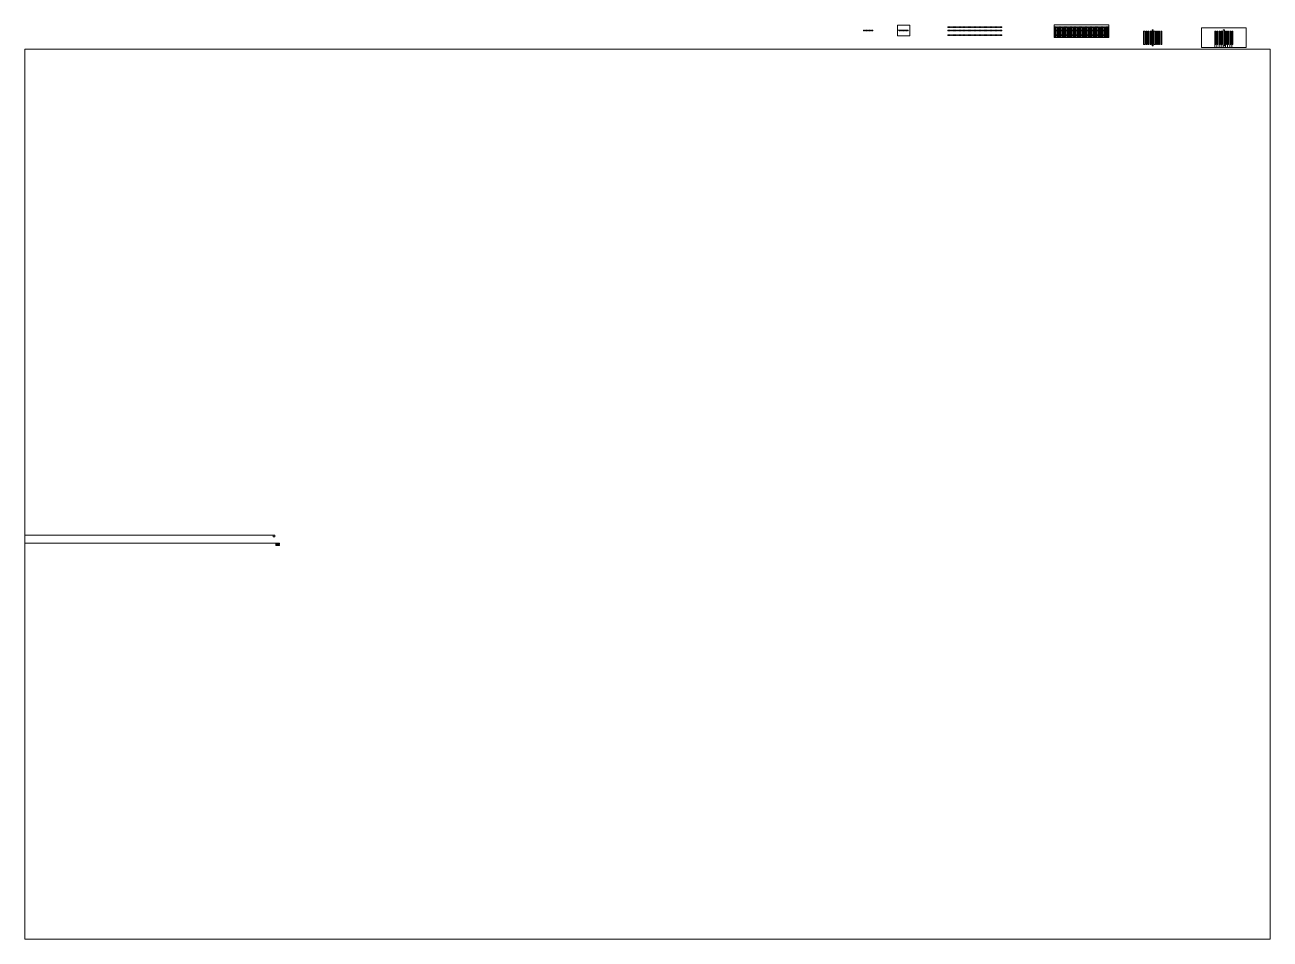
# Model space of a CAD drawing. Extents: x -65500 to 65500, y -72000 to 28218.
# Drawn here: x -37218 to -2218, y -27532 to -1848 of the extents above; entities that cross this region are included whole.
import ezdxf

# ---------------------------------------------------------------- set-up
doc = ezdxf.new("R2010")
doc.units = 0
doc.header["$MEASUREMENT"] = 0
doc.linetypes.add('DCAD_Continuous', pattern=[0])
doc.layers.get('0').update_dxf_attribs({"color": 1, "linetype": 'DCAD_Continuous', "lineweight": 0, "true_color": 0xff0000})

msp = doc.modelspace()

# ---------------------------------------------------------------- linework, layer by layer
at = {"lineweight": 0, "flags": 128}
for points in [[(-13647.5, -2017.5), (-13647.5, -1997.5), (-13627.5, -1997.5), (-13627.5, -2017.5), (-13647.5, -2017.5)], [(-13607.5, -2017.5), (-13607.5, -1997.5), (-13587.5, -1997.5), (-13587.5, -2017.5), (-13607.5, -2017.5)], [(-13567.5, -2017.5), (-13567.5, -1997.5), (-13547.5, -1997.5), (-13547.5, -2017.5), (-13567.5, -2017.5)], [(-13527.5, -2017.5), (-13527.5, -1997.5), (-13507.5, -1997.5), (-13507.5, -2017.5), (-13527.5, -2017.5)], [(-13487.5, -2017.5), (-13487.5, -1997.5), (-13467.5, -1997.5), (-13467.5, -2017.5), (-13487.5, -2017.5)], [(-13447.5, -2017.5), (-13447.5, -1997.5), (-13427.5, -1997.5), (-13427.5, -2017.5), (-13447.5, -2017.5)], [(-13407.5, -2017.5), (-13407.5, -1997.5), (-13387.5, -1997.5), (-13387.5, -2017.5), (-13407.5, -2017.5)], [(-12692.5, -2157.5), (-12692.5, -1997.5), (-12647.5, -1997.5), (-12647.5, -2017.5), (-12627.5, -2017.5), (-12627.5, -1997.5), (-12607.5, -1997.5), (-12607.5, -2017.5), (-12587.5, -2017.5), (-12587.5, -1997.5), (-12567.5, -1997.5), (-12567.5, -2017.5), (-12547.5, -2017.5), (-12547.5, -1997.5), (-12527.5, -1997.5), (-12527.5, -2017.5), (-12507.5, -2017.5), (-12507.5, -1997.5), (-12487.5, -1997.5), (-12487.5, -2017.5), (-12467.5, -2017.5), (-12467.5, -1997.5), (-12447.5, -1997.5), (-12447.5, -2017.5), (-12427.5, -2017.5), (-12427.5, -1997.5), (-12407.5, -1997.5), (-12407.5, -2017.5), (-12387.5, -2017.5), (-12387.5, -1997.5), (-12692.5, -1997.5), (-12692.5, -1857.5), (-12342.5, -1857.5), (-12342.5, -2157.5), (-12692.5, -2157.5)], [(-11275, -1917.5), (-11275, -1897.5), (-11260, -1897.5), (-11260, -1917.5), (-11275, -1917.5)], [(-11275, -2017.5), (-11275, -1997.5), (-11260, -1997.5), (-11260, -2017.5), (-11275, -2017.5)], [(-11245, -1917.5), (-11245, -1897.5), (-11230, -1897.5), (-11230, -1917.5), (-11245, -1917.5)], [(-11245, -2017.5), (-11245, -1997.5), (-11230, -1997.5), (-11230, -2017.5), (-11245, -2017.5)], [(-11215, -1917.5), (-11215, -1897.5), (-11200, -1897.5), (-11200, -1917.5), (-11215, -1917.5)], [(-11215, -2017.5), (-11215, -1997.5), (-11200, -1997.5), (-11200, -2017.5), (-11215, -2017.5)], [(-11185, -1917.5), (-11185, -1897.5), (-11170, -1897.5), (-11170, -1917.5), (-11185, -1917.5)], [(-11185, -2017.5), (-11185, -1997.5), (-11170, -1997.5), (-11170, -2017.5), (-11185, -2017.5)], [(-11155, -1917.5), (-11155, -1897.5), (-11140, -1897.5), (-11140, -1917.5), (-11155, -1917.5)], [(-11155, -2017.5), (-11155, -1997.5), (-11140, -1997.5), (-11140, -2017.5), (-11155, -2017.5)], [(-11125, -1917.5), (-11125, -1897.5), (-11110, -1897.5), (-11110, -1917.5), (-11125, -1917.5)], [(-11125, -2017.5), (-11125, -1997.5), (-11110, -1997.5), (-11110, -2017.5), (-11125, -2017.5)], [(-11095, -1917.5), (-11095, -1897.5), (-11080, -1897.5), (-11080, -1917.5), (-11095, -1917.5)], [(-11095, -2017.5), (-11095, -1997.5), (-11080, -1997.5), (-11080, -2017.5), (-11095, -2017.5)], [(-11065, -1917.5), (-11065, -1897.5), (-11050, -1897.5), (-11050, -1917.5), (-11065, -1917.5)], [(-11065, -2017.5), (-11065, -1997.5), (-11050, -1997.5), (-11050, -2017.5), (-11065, -2017.5)], [(-11035, -1917.5), (-11035, -1897.5), (-11020, -1897.5), (-11020, -1917.5), (-11035, -1917.5)], [(-11035, -2017.5), (-11035, -1997.5), (-11020, -1997.5), (-11020, -2017.5), (-11035, -2017.5)], [(-11005, -1917.5), (-11005, -1897.5), (-10990, -1897.5), (-10990, -1917.5), (-11005, -1917.5)], [(-11005, -2017.5), (-11005, -1997.5), (-10990, -1997.5), (-10990, -2017.5), (-11005, -2017.5)], [(-10975, -1917.5), (-10975, -1897.5), (-10960, -1897.5), (-10960, -1917.5), (-10975, -1917.5)], [(-10975, -2017.5), (-10975, -1997.5), (-10960, -1997.5), (-10960, -2017.5), (-10975, -2017.5)], [(-10945, -1917.5), (-10945, -1897.5), (-10930, -1897.5), (-10930, -1917.5), (-10945, -1917.5)], [(-10945, -2017.5), (-10945, -1997.5), (-10930, -1997.5), (-10930, -2017.5), (-10945, -2017.5)], [(-10915, -1917.5), (-10915, -1897.5), (-10900, -1897.5), (-10900, -1917.5), (-10915, -1917.5)], [(-10915, -2017.5), (-10915, -1997.5), (-10900, -1997.5), (-10900, -2017.5), (-10915, -2017.5)], [(-10885, -1917.5), (-10885, -1897.5), (-10870, -1897.5), (-10870, -1917.5), (-10885, -1917.5)], [(-10885, -2017.5), (-10885, -1997.5), (-10870, -1997.5), (-10870, -2017.5), (-10885, -2017.5)], [(-10855, -1917.5), (-10855, -1897.5), (-10840, -1897.5), (-10840, -1917.5), (-10855, -1917.5)], [(-10855, -2017.5), (-10855, -1997.5), (-10840, -1997.5), (-10840, -2017.5), (-10855, -2017.5)], [(-10825, -1917.5), (-10825, -1897.5), (-10810, -1897.5), (-10810, -1917.5), (-10825, -1917.5)], [(-10825, -2017.5), (-10825, -1997.5), (-10810, -1997.5), (-10810, -2017.5), (-10825, -2017.5)], [(-10795, -1917.5), (-10795, -1897.5), (-10780, -1897.5), (-10780, -1917.5), (-10795, -1917.5)], [(-10795, -2017.5), (-10795, -1997.5), (-10780, -1997.5), (-10780, -2017.5), (-10795, -2017.5)], [(-10765, -1917.5), (-10765, -1897.5), (-10750, -1897.5), (-10750, -1917.5), (-10765, -1917.5)], [(-10765, -2017.5), (-10765, -1997.5), (-10750, -1997.5), (-10750, -2017.5), (-10765, -2017.5)], [(-10735, -1917.5), (-10735, -1897.5), (-10720, -1897.5), (-10720, -1917.5), (-10735, -1917.5)], [(-10735, -2017.5), (-10735, -1997.5), (-10720, -1997.5), (-10720, -2017.5), (-10735, -2017.5)], [(-10705, -1917.5), (-10705, -1897.5), (-10690, -1897.5), (-10690, -1917.5), (-10705, -1917.5)], [(-10705, -2017.5), (-10705, -1997.5), (-10690, -1997.5), (-10690, -2017.5), (-10705, -2017.5)], [(-10675, -1917.5), (-10675, -1897.5), (-10660, -1897.5), (-10660, -1917.5), (-10675, -1917.5)], [(-10675, -2017.5), (-10675, -1997.5), (-10660, -1997.5), (-10660, -2017.5), (-10675, -2017.5)], [(-10645, -1917.5), (-10645, -1897.5), (-10630, -1897.5), (-10630, -1917.5), (-10645, -1917.5)], [(-10645, -2017.5), (-10645, -1997.5), (-10630, -1997.5), (-10630, -2017.5), (-10645, -2017.5)], [(-10615, -1917.5), (-10615, -1897.5), (-10600, -1897.5), (-10600, -1917.5), (-10615, -1917.5)], [(-10615, -2017.5), (-10615, -1997.5), (-10600, -1997.5), (-10600, -2017.5), (-10615, -2017.5)], [(-10585, -1917.5), (-10585, -1897.5), (-10570, -1897.5), (-10570, -1917.5), (-10585, -1917.5)], [(-10585, -2017.5), (-10585, -1997.5), (-10570, -1997.5), (-10570, -2017.5), (-10585, -2017.5)], [(-10555, -1917.5), (-10555, -1897.5), (-10540, -1897.5), (-10540, -1917.5), (-10555, -1917.5)], [(-10555, -2017.5), (-10555, -1997.5), (-10540, -1997.5), (-10540, -2017.5), (-10555, -2017.5)], [(-10525, -1917.5), (-10525, -1897.5), (-10510, -1897.5), (-10510, -1917.5), (-10525, -1917.5)], [(-10525, -2017.5), (-10525, -1997.5), (-10510, -1997.5), (-10510, -2017.5), (-10525, -2017.5)], [(-10495, -1917.5), (-10495, -1897.5), (-10480, -1897.5), (-10480, -1917.5), (-10495, -1917.5)], [(-10495, -2017.5), (-10495, -1997.5), (-10480, -1997.5), (-10480, -2017.5), (-10495, -2017.5)], [(-10465, -1917.5), (-10465, -1897.5), (-10450, -1897.5), (-10450, -1917.5), (-10465, -1917.5)], [(-10465, -2017.5), (-10465, -1997.5), (-10450, -1997.5), (-10450, -2017.5), (-10465, -2017.5)], [(-10435, -1917.5), (-10435, -1897.5), (-10420, -1897.5), (-10420, -1917.5), (-10435, -1917.5)], [(-10435, -2017.5), (-10435, -1997.5), (-10420, -1997.5), (-10420, -2017.5), (-10435, -2017.5)], [(-10405, -1917.5), (-10405, -1897.5), (-10390, -1897.5), (-10390, -1917.5), (-10405, -1917.5)], [(-10405, -2017.5), (-10405, -1997.5), (-10390, -1997.5), (-10390, -2017.5), (-10405, -2017.5)], [(-10375, -1917.5), (-10375, -1897.5), (-10360, -1897.5), (-10360, -1917.5), (-10375, -1917.5)], [(-10375, -2017.5), (-10375, -1997.5), (-10360, -1997.5), (-10360, -2017.5), (-10375, -2017.5)], [(-10345, -1917.5), (-10345, -1897.5), (-10330, -1897.5), (-10330, -1917.5), (-10345, -1917.5)], [(-10345, -2017.5), (-10345, -1997.5), (-10330, -1997.5), (-10330, -2017.5), (-10345, -2017.5)], [(-10315, -1917.5), (-10315, -1897.5), (-10300, -1897.5), (-10300, -1917.5), (-10315, -1917.5)], [(-10315, -2017.5), (-10315, -1997.5), (-10300, -1997.5), (-10300, -2017.5), (-10315, -2017.5)], [(-10285, -1917.5), (-10285, -1897.5), (-10270, -1897.5), (-10270, -1917.5), (-10285, -1917.5)], [(-10285, -2017.5), (-10285, -1997.5), (-10270, -1997.5), (-10270, -2017.5), (-10285, -2017.5)], [(-10255, -1917.5), (-10255, -1897.5), (-10240, -1897.5), (-10240, -1917.5), (-10255, -1917.5)], [(-10255, -2017.5), (-10255, -1997.5), (-10240, -1997.5), (-10240, -2017.5), (-10255, -2017.5)], [(-10225, -1917.5), (-10225, -1897.5), (-10210, -1897.5), (-10210, -1917.5), (-10225, -1917.5)], [(-10225, -2017.5), (-10225, -1997.5), (-10210, -1997.5), (-10210, -2017.5), (-10225, -2017.5)], [(-10195, -1917.5), (-10195, -1897.5), (-10180, -1897.5), (-10180, -1917.5), (-10195, -1917.5)], [(-10195, -2017.5), (-10195, -1997.5), (-10180, -1997.5), (-10180, -2017.5), (-10195, -2017.5)], [(-10165, -1917.5), (-10165, -1897.5), (-10150, -1897.5), (-10150, -1917.5), (-10165, -1917.5)], [(-10165, -2017.5), (-10165, -1997.5), (-10150, -1997.5), (-10150, -2017.5), (-10165, -2017.5)], [(-10135, -1917.5), (-10135, -1897.5), (-10120, -1897.5), (-10120, -1917.5), (-10135, -1917.5)], [(-10135, -2017.5), (-10135, -1997.5), (-10120, -1997.5), (-10120, -2017.5), (-10135, -2017.5)], [(-10105, -1917.5), (-10105, -1897.5), (-10090, -1897.5), (-10090, -1917.5), (-10105, -1917.5)], [(-10105, -2017.5), (-10105, -1997.5), (-10090, -1997.5), (-10090, -2017.5), (-10105, -2017.5)], [(-10075, -1917.5), (-10075, -1897.5), (-10060, -1897.5), (-10060, -1917.5), (-10075, -1917.5)], [(-10075, -2017.5), (-10075, -1997.5), (-10060, -1997.5), (-10060, -2017.5), (-10075, -2017.5)], [(-10045, -1917.5), (-10045, -1897.5), (-10030, -1897.5), (-10030, -1917.5), (-10045, -1917.5)], [(-10045, -2017.5), (-10045, -1997.5), (-10030, -1997.5), (-10030, -2017.5), (-10045, -2017.5)], [(-10015, -1917.5), (-10015, -1897.5), (-10000, -1897.5), (-10000, -1917.5), (-10015, -1917.5)], [(-10015, -2017.5), (-10015, -1997.5), (-10000, -1997.5), (-10000, -2017.5), (-10015, -2017.5)], [(-9985, -1917.5), (-9985, -1897.5), (-9970, -1897.5), (-9970, -1917.5), (-9985, -1917.5)], [(-9985, -2017.5), (-9985, -1997.5), (-9970, -1997.5), (-9970, -2017.5), (-9985, -2017.5)], [(-9955, -1917.5), (-9955, -1897.5), (-9940, -1897.5), (-9940, -1917.5), (-9955, -1917.5)], [(-9955, -2017.5), (-9955, -1997.5), (-9940, -1997.5), (-9940, -2017.5), (-9955, -2017.5)], [(-9925, -1917.5), (-9925, -1897.5), (-9910, -1897.5), (-9910, -1917.5), (-9925, -1917.5)], [(-9925, -2017.5), (-9925, -1997.5), (-9910, -1997.5), (-9910, -2017.5), (-9925, -2017.5)], [(-9895, -1917.5), (-9895, -1897.5), (-9880, -1897.5), (-9880, -1917.5), (-9895, -1917.5)], [(-9895, -2017.5), (-9895, -1997.5), (-9880, -1997.5), (-9880, -2017.5), (-9895, -2017.5)], [(-9865, -1917.5), (-9865, -1897.5), (-9850, -1897.5), (-9850, -1917.5), (-9865, -1917.5)], [(-9865, -2017.5), (-9865, -1997.5), (-9850, -1997.5), (-9850, -2017.5), (-9865, -2017.5)], [(-9835, -1917.5), (-9835, -1897.5), (-9820, -1897.5), (-9820, -1917.5), (-9835, -1917.5)], [(-9835, -2017.5), (-9835, -1997.5), (-9820, -1997.5), (-9820, -2017.5), (-9835, -2017.5)], [(-9805, -1917.5), (-9805, -1897.5), (-9790, -1897.5), (-9790, -1917.5), (-9805, -1917.5)], [(-9805, -2017.5), (-9805, -1997.5), (-9790, -1997.5), (-9790, -2017.5), (-9805, -2017.5)], [(-9775, -1917.5), (-9775, -1897.5), (-9760, -1897.5), (-9760, -1917.5), (-9775, -1917.5)], [(-9775, -2017.5), (-9775, -1997.5), (-9760, -1997.5), (-9760, -2017.5), (-9775, -2017.5)], [(-8282.5, -2197.5), (-8282.5, -1847.5), (-6752.5, -1847.5), (-6752.5, -2197.5), (-6775, -2197.5), (-6775, -2147.5), (-6760, -2147.5), (-6760, -2127.5), (-6775, -2127.5), (-6775, -2017.5), (-6760, -2017.5), (-6760, -1997.5), (-6775, -1997.5), (-6775, -1917.5), (-6760, -1917.5), (-6760, -1897.5), (-6775, -1897.5), (-6775, -2197.5), (-6805, -2197.5), (-6805, -2147.5), (-6790, -2147.5), (-6790, -2127.5), (-6805, -2127.5), (-6805, -2017.5), (-6790, -2017.5), (-6790, -1997.5), (-6805, -1997.5), (-6805, -1917.5), (-6790, -1917.5), (-6790, -1897.5), (-6805, -1897.5), (-6805, -2197.5), (-6835, -2197.5), (-6835, -2147.5), (-6820, -2147.5), (-6820, -2127.5), (-6835, -2127.5), (-6835, -2017.5), (-6820, -2017.5), (-6820, -1997.5), (-6835, -1997.5), (-6835, -1917.5), (-6820, -1917.5), (-6820, -1897.5), (-6835, -1897.5), (-6835, -2197.5), (-6865, -2197.5), (-6865, -2147.5), (-6850, -2147.5), (-6850, -2127.5), (-6865, -2127.5), (-6865, -2017.5), (-6850, -2017.5), (-6850, -1997.5), (-6865, -1997.5), (-6865, -1917.5), (-6850, -1917.5), (-6850, -1897.5), (-6865, -1897.5), (-6865, -2197.5), (-6895, -2197.5), (-6895, -2147.5), (-6880, -2147.5), (-6880, -2127.5), (-6895, -2127.5), (-6895, -2017.5), (-6880, -2017.5), (-6880, -1997.5), (-6895, -1997.5), (-6895, -1917.5), (-6880, -1917.5), (-6880, -1897.5), (-6895, -1897.5), (-6895, -2197.5), (-6925, -2197.5), (-6925, -2147.5), (-6910, -2147.5), (-6910, -2127.5), (-6925, -2127.5), (-6925, -2017.5), (-6910, -2017.5), (-6910, -1997.5), (-6925, -1997.5), (-6925, -1917.5), (-6910, -1917.5), (-6910, -1897.5), (-6925, -1897.5), (-6925, -2197.5), (-6955, -2197.5), (-6955, -2147.5), (-6940, -2147.5), (-6940, -2127.5), (-6955, -2127.5), (-6955, -2017.5), (-6940, -2017.5), (-6940, -1997.5), (-6955, -1997.5), (-6955, -1917.5), (-6940, -1917.5), (-6940, -1897.5), (-6955, -1897.5), (-6955, -2197.5), (-6985, -2197.5), (-6985, -2147.5), (-6970, -2147.5), (-6970, -2127.5), (-6985, -2127.5), (-6985, -2017.5), (-6970, -2017.5), (-6970, -1997.5), (-6985, -1997.5), (-6985, -1917.5), (-6970, -1917.5), (-6970, -1897.5), (-6985, -1897.5), (-6985, -2197.5), (-7015, -2197.5), (-7015, -2147.5), (-7000, -2147.5), (-7000, -2127.5), (-7015, -2127.5), (-7015, -2017.5), (-7000, -2017.5), (-7000, -1997.5), (-7015, -1997.5), (-7015, -1917.5), (-7000, -1917.5), (-7000, -1897.5), (-7015, -1897.5), (-7015, -2197.5), (-7045, -2197.5), (-7045, -2147.5), (-7030, -2147.5), (-7030, -2127.5), (-7045, -2127.5), (-7045, -2017.5), (-7030, -2017.5), (-7030, -1997.5), (-7045, -1997.5), (-7045, -1917.5), (-7030, -1917.5), (-7030, -1897.5), (-7045, -1897.5), (-7045, -2197.5), (-7075, -2197.5), (-7075, -2147.5), (-7060, -2147.5), (-7060, -2127.5), (-7075, -2127.5), (-7075, -2017.5), (-7060, -2017.5), (-7060, -1997.5), (-7075, -1997.5), (-7075, -1917.5), (-7060, -1917.5), (-7060, -1897.5), (-7075, -1897.5), (-7075, -2197.5), (-7105, -2197.5), (-7105, -2147.5), (-7090, -2147.5), (-7090, -2127.5), (-7105, -2127.5), (-7105, -2017.5), (-7090, -2017.5), (-7090, -1997.5), (-7105, -1997.5), (-7105, -1917.5), (-7090, -1917.5), (-7090, -1897.5), (-7105, -1897.5), (-7105, -2197.5), (-7135, -2197.5), (-7135, -2147.5), (-7120, -2147.5), (-7120, -2127.5), (-7135, -2127.5), (-7135, -2017.5), (-7120, -2017.5), (-7120, -1997.5), (-7135, -1997.5), (-7135, -1917.5), (-7120, -1917.5), (-7120, -1897.5), (-7135, -1897.5), (-7135, -2197.5), (-7165, -2197.5), (-7165, -2147.5), (-7150, -2147.5), (-7150, -2127.5), (-7165, -2127.5), (-7165, -2017.5), (-7150, -2017.5), (-7150, -1997.5), (-7165, -1997.5), (-7165, -1917.5), (-7150, -1917.5), (-7150, -1897.5), (-7165, -1897.5), (-7165, -2197.5), (-7195, -2197.5), (-7195, -2147.5), (-7180, -2147.5), (-7180, -2127.5), (-7195, -2127.5), (-7195, -2017.5), (-7180, -2017.5), (-7180, -1997.5), (-7195, -1997.5), (-7195, -1917.5), (-7180, -1917.5), (-7180, -1897.5), (-7195, -1897.5), (-7195, -2197.5), (-7225, -2197.5), (-7225, -2147.5), (-7210, -2147.5), (-7210, -2127.5), (-7225, -2127.5), (-7225, -2017.5), (-7210, -2017.5), (-7210, -1997.5), (-7225, -1997.5), (-7225, -1917.5), (-7210, -1917.5), (-7210, -1897.5), (-7225, -1897.5), (-7225, -2197.5), (-7255, -2197.5), (-7255, -2147.5), (-7240, -2147.5), (-7240, -2127.5), (-7255, -2127.5), (-7255, -2017.5), (-7240, -2017.5), (-7240, -1997.5), (-7255, -1997.5), (-7255, -1917.5), (-7240, -1917.5), (-7240, -1897.5), (-7255, -1897.5), (-7255, -2197.5), (-7285, -2197.5), (-7285, -2147.5), (-7270, -2147.5), (-7270, -2127.5), (-7285, -2127.5), (-7285, -2017.5), (-7270, -2017.5), (-7270, -1997.5), (-7285, -1997.5), (-7285, -1917.5), (-7270, -1917.5), (-7270, -1897.5), (-7285, -1897.5), (-7285, -2197.5), (-7315, -2197.5), (-7315, -2147.5), (-7300, -2147.5), (-7300, -2127.5), (-7315, -2127.5), (-7315, -2017.5), (-7300, -2017.5), (-7300, -1997.5), (-7315, -1997.5), (-7315, -1917.5), (-7300, -1917.5), (-7300, -1897.5), (-7315, -1897.5), (-7315, -2197.5), (-7345, -2197.5), (-7345, -2147.5), (-7330, -2147.5), (-7330, -2127.5), (-7345, -2127.5), (-7345, -2017.5), (-7330, -2017.5), (-7330, -1997.5), (-7345, -1997.5), (-7345, -1917.5), (-7330, -1917.5), (-7330, -1897.5), (-7345, -1897.5), (-7345, -2197.5), (-7375, -2197.5), (-7375, -2147.5), (-7360, -2147.5), (-7360, -2127.5), (-7375, -2127.5), (-7375, -2017.5), (-7360, -2017.5), (-7360, -1997.5), (-7375, -1997.5), (-7375, -1917.5), (-7360, -1917.5), (-7360, -1897.5), (-7375, -1897.5), (-7375, -2197.5), (-7405, -2197.5), (-7405, -2147.5), (-7390, -2147.5), (-7390, -2127.5), (-7405, -2127.5), (-7405, -2017.5), (-7390, -2017.5), (-7390, -1997.5), (-7405, -1997.5), (-7405, -1917.5), (-7390, -1917.5), (-7390, -1897.5), (-7405, -1897.5), (-7405, -2197.5), (-7435, -2197.5), (-7435, -2147.5), (-7420, -2147.5), (-7420, -2127.5), (-7435, -2127.5), (-7435, -2017.5), (-7420, -2017.5), (-7420, -1997.5), (-7435, -1997.5), (-7435, -1917.5), (-7420, -1917.5), (-7420, -1897.5), (-7435, -1897.5), (-7435, -2197.5), (-7465, -2197.5), (-7465, -2147.5), (-7450, -2147.5), (-7450, -2127.5), (-7465, -2127.5), (-7465, -2017.5), (-7450, -2017.5), (-7450, -1997.5), (-7465, -1997.5), (-7465, -1917.5), (-7450, -1917.5), (-7450, -1897.5), (-7465, -1897.5), (-7465, -2197.5), (-7495, -2197.5), (-7495, -2147.5), (-7480, -2147.5), (-7480, -2127.5), (-7495, -2127.5), (-7495, -2017.5), (-7480, -2017.5), (-7480, -1997.5), (-7495, -1997.5), (-7495, -1917.5), (-7480, -1917.5), (-7480, -1897.5), (-7495, -1897.5), (-7495, -2197.5), (-7525, -2197.5), (-7525, -2147.5), (-7510, -2147.5), (-7510, -2127.5), (-7525, -2127.5), (-7525, -2017.5), (-7510, -2017.5), (-7510, -1997.5), (-7525, -1997.5), (-7525, -1917.5), (-7510, -1917.5), (-7510, -1897.5), (-7525, -1897.5), (-7525, -2197.5), (-7555, -2197.5), (-7555, -2147.5), (-7540, -2147.5), (-7540, -2127.5), (-7555, -2127.5), (-7555, -2017.5), (-7540, -2017.5), (-7540, -1997.5), (-7555, -1997.5), (-7555, -1917.5), (-7540, -1917.5), (-7540, -1897.5), (-7555, -1897.5), (-7555, -2197.5), (-7585, -2197.5), (-7585, -2147.5), (-7570, -2147.5), (-7570, -2127.5), (-7585, -2127.5), (-7585, -2017.5), (-7570, -2017.5), (-7570, -1997.5), (-7585, -1997.5), (-7585, -1917.5), (-7570, -1917.5), (-7570, -1897.5), (-7585, -1897.5), (-7585, -2197.5), (-7615, -2197.5), (-7615, -2147.5), (-7600, -2147.5), (-7600, -2127.5), (-7615, -2127.5), (-7615, -2017.5), (-7600, -2017.5), (-7600, -1997.5), (-7615, -1997.5), (-7615, -1917.5), (-7600, -1917.5), (-7600, -1897.5), (-7615, -1897.5), (-7615, -2197.5), (-7645, -2197.5), (-7645, -2147.5), (-7630, -2147.5), (-7630, -2127.5), (-7645, -2127.5), (-7645, -2017.5), (-7630, -2017.5), (-7630, -1997.5), (-7645, -1997.5), (-7645, -1917.5), (-7630, -1917.5), (-7630, -1897.5), (-7645, -1897.5), (-7645, -2197.5), (-7675, -2197.5), (-7675, -2147.5), (-7660, -2147.5), (-7660, -2127.5), (-7675, -2127.5), (-7675, -2017.5), (-7660, -2017.5), (-7660, -1997.5), (-7675, -1997.5), (-7675, -1917.5), (-7660, -1917.5), (-7660, -1897.5), (-7675, -1897.5), (-7675, -2197.5), (-7705, -2197.5), (-7705, -2147.5), (-7690, -2147.5), (-7690, -2127.5), (-7705, -2127.5), (-7705, -2017.5), (-7690, -2017.5), (-7690, -1997.5), (-7705, -1997.5), (-7705, -1917.5), (-7690, -1917.5), (-7690, -1897.5), (-7705, -1897.5), (-7705, -2197.5), (-7735, -2197.5), (-7735, -2147.5), (-7720, -2147.5), (-7720, -2127.5), (-7735, -2127.5), (-7735, -2017.5), (-7720, -2017.5), (-7720, -1997.5), (-7735, -1997.5), (-7735, -1917.5), (-7720, -1917.5), (-7720, -1897.5), (-7735, -1897.5), (-7735, -2197.5), (-7765, -2197.5), (-7765, -2147.5), (-7750, -2147.5), (-7750, -2127.5), (-7765, -2127.5), (-7765, -2017.5), (-7750, -2017.5), (-7750, -1997.5), (-7765, -1997.5), (-7765, -1917.5), (-7750, -1917.5), (-7750, -1897.5), (-7765, -1897.5), (-7765, -2197.5), (-7795, -2197.5), (-7795, -2147.5), (-7780, -2147.5), (-7780, -2127.5), (-7795, -2127.5), (-7795, -2017.5), (-7780, -2017.5), (-7780, -1997.5), (-7795, -1997.5), (-7795, -1917.5), (-7780, -1917.5), (-7780, -1897.5), (-7795, -1897.5), (-7795, -2197.5), (-7825, -2197.5), (-7825, -2147.5), (-7810, -2147.5), (-7810, -2127.5), (-7825, -2127.5), (-7825, -2017.5), (-7810, -2017.5), (-7810, -1997.5), (-7825, -1997.5), (-7825, -1917.5), (-7810, -1917.5), (-7810, -1897.5), (-7825, -1897.5), (-7825, -2197.5), (-7855, -2197.5), (-7855, -2147.5), (-7840, -2147.5), (-7840, -2127.5), (-7855, -2127.5), (-7855, -2017.5), (-7840, -2017.5), (-7840, -1997.5), (-7855, -1997.5), (-7855, -1917.5), (-7840, -1917.5), (-7840, -1897.5), (-7855, -1897.5), (-7855, -2197.5), (-7885, -2197.5), (-7885, -2147.5), (-7870, -2147.5), (-7870, -2127.5), (-7885, -2127.5), (-7885, -2017.5), (-7870, -2017.5), (-7870, -1997.5), (-7885, -1997.5), (-7885, -1917.5), (-7870, -1917.5), (-7870, -1897.5), (-7885, -1897.5), (-7885, -2197.5), (-7915, -2197.5), (-7915, -2147.5), (-7900, -2147.5), (-7900, -2127.5), (-7915, -2127.5), (-7915, -2017.5), (-7900, -2017.5), (-7900, -1997.5), (-7915, -1997.5), (-7915, -1917.5), (-7900, -1917.5), (-7900, -1897.5), (-7915, -1897.5), (-7915, -2197.5), (-7945, -2197.5), (-7945, -2147.5), (-7930, -2147.5), (-7930, -2127.5), (-7945, -2127.5), (-7945, -2017.5), (-7930, -2017.5), (-7930, -1997.5), (-7945, -1997.5), (-7945, -1917.5), (-7930, -1917.5), (-7930, -1897.5), (-7945, -1897.5), (-7945, -2197.5), (-7975, -2197.5), (-7975, -2147.5), (-7960, -2147.5), (-7960, -2127.5), (-7975, -2127.5), (-7975, -2017.5), (-7960, -2017.5), (-7960, -1997.5), (-7975, -1997.5), (-7975, -1917.5), (-7960, -1917.5), (-7960, -1897.5), (-7975, -1897.5), (-7975, -2197.5), (-8005, -2197.5), (-8005, -2147.5), (-7990, -2147.5), (-7990, -2127.5), (-8005, -2127.5), (-8005, -2017.5), (-7990, -2017.5), (-7990, -1997.5), (-8005, -1997.5), (-8005, -1917.5), (-7990, -1917.5), (-7990, -1897.5), (-8005, -1897.5), (-8005, -2197.5), (-8035, -2197.5), (-8035, -2147.5), (-8020, -2147.5), (-8020, -2127.5), (-8035, -2127.5), (-8035, -2017.5), (-8020, -2017.5), (-8020, -1997.5), (-8035, -1997.5), (-8035, -1917.5), (-8020, -1917.5), (-8020, -1897.5), (-8035, -1897.5), (-8035, -2197.5), (-8065, -2197.5), (-8065, -2147.5), (-8050, -2147.5), (-8050, -2127.5), (-8065, -2127.5), (-8065, -2017.5), (-8050, -2017.5), (-8050, -1997.5), (-8065, -1997.5), (-8065, -1917.5), (-8050, -1917.5), (-8050, -1897.5), (-8065, -1897.5), (-8065, -2197.5), (-8095, -2197.5), (-8095, -2147.5), (-8080, -2147.5), (-8080, -2127.5), (-8095, -2127.5), (-8095, -2017.5), (-8080, -2017.5), (-8080, -1997.5), (-8095, -1997.5), (-8095, -1917.5), (-8080, -1917.5), (-8080, -1897.5), (-8095, -1897.5), (-8095, -2197.5), (-8125, -2197.5), (-8125, -2147.5), (-8110, -2147.5), (-8110, -2127.5), (-8125, -2127.5), (-8125, -2017.5), (-8110, -2017.5), (-8110, -1997.5), (-8125, -1997.5), (-8125, -1917.5), (-8110, -1917.5), (-8110, -1897.5), (-8125, -1897.5), (-8125, -2197.5), (-8155, -2197.5), (-8155, -2147.5), (-8140, -2147.5), (-8140, -2127.5), (-8155, -2127.5), (-8155, -2017.5), (-8140, -2017.5), (-8140, -1997.5), (-8155, -1997.5), (-8155, -1917.5), (-8140, -1917.5), (-8140, -1897.5), (-8155, -1897.5), (-8155, -2197.5), (-8185, -2197.5), (-8185, -2147.5), (-8170, -2147.5), (-8170, -2127.5), (-8185, -2127.5), (-8185, -2017.5), (-8170, -2017.5), (-8170, -1997.5), (-8185, -1997.5), (-8185, -1917.5), (-8170, -1917.5), (-8170, -1897.5), (-8185, -1897.5), (-8185, -2197.5), (-8215, -2197.5), (-8215, -2147.5), (-8200, -2147.5), (-8200, -2127.5), (-8215, -2127.5), (-8215, -2017.5), (-8200, -2017.5), (-8200, -1997.5), (-8215, -1997.5), (-8215, -1917.5), (-8200, -1917.5), (-8200, -1897.5), (-8215, -1897.5), (-8215, -2197.5), (-8245, -2197.5), (-8245, -2147.5), (-8230, -2147.5), (-8230, -2127.5), (-8245, -2127.5), (-8245, -2017.5), (-8230, -2017.5), (-8230, -1997.5), (-8245, -1997.5), (-8245, -1917.5), (-8230, -1917.5), (-8230, -1897.5), (-8245, -1897.5), (-8245, -2197.5), (-8275, -2197.5), (-8275, -2147.5), (-8260, -2147.5), (-8260, -2127.5), (-8275, -2127.5), (-8275, -2017.5), (-8260, -2017.5), (-8260, -1997.5), (-8275, -1997.5), (-8275, -1917.5), (-8260, -1917.5), (-8260, -1897.5), (-8275, -1897.5), (-8275, -2197.5), (-8282.5, -2197.5)], [(-5772.5, -2395), (-5772.5, -2020), (-5742.5, -2020), (-5742.5, -2395), (-5772.5, -2395)], [(-5712.5, -2395), (-5712.5, -2020), (-5682.5, -2020), (-5682.5, -2395), (-5712.5, -2395)], [(-5652.5, -2395), (-5652.5, -2020), (-5622.5, -2020), (-5622.5, -2395), (-5652.5, -2395)], [(-5592.5, -2395), (-5592.5, -2020), (-5562.5, -2020), (-5562.5, -2395), (-5592.5, -2395)], [(-5532.5, -2432.5), (-5532.5, -1982.5), (-5502.5, -1982.5), (-5502.5, -2432.5), (-5532.5, -2432.5)], [(-5472.5, -2395), (-5472.5, -2020), (-5442.5, -2020), (-5442.5, -2395), (-5472.5, -2395)], [(-5412.5, -2395), (-5412.5, -2020), (-5382.5, -2020), (-5382.5, -2395), (-5412.5, -2395)], [(-5352.5, -2395), (-5352.5, -2020), (-5322.5, -2020), (-5322.5, -2395), (-5352.5, -2395)], [(-5292.5, -2395), (-5292.5, -2020), (-5262.5, -2020), (-5262.5, -2395), (-5292.5, -2395)], [(-4142.5, -2482.5), (-4142.5, -1932.5), (-2892.5, -1932.5), (-2892.5, -2482.5), (-3292.5, -2482.5), (-3292.5, -2395), (-3262.5, -2395), (-3262.5, -2020), (-3292.5, -2020), (-3292.5, -2482.5), (-3352.5, -2482.5), (-3352.5, -2395), (-3322.5, -2395), (-3322.5, -2020), (-3352.5, -2020), (-3352.5, -2482.5), (-3412.5, -2482.5), (-3412.5, -2395), (-3382.5, -2395), (-3382.5, -2020), (-3412.5, -2020), (-3412.5, -2482.5), (-3472.5, -2482.5), (-3472.5, -2395), (-3442.5, -2395), (-3442.5, -2020), (-3472.5, -2020), (-3472.5, -2482.5), (-3532.5, -2482.5), (-3532.5, -2432.5), (-3502.5, -2432.5), (-3502.5, -1982.5), (-3532.5, -1982.5), (-3532.5, -2482.5), (-3592.5, -2482.5), (-3592.5, -2395), (-3562.5, -2395), (-3562.5, -2020), (-3592.5, -2020), (-3592.5, -2482.5), (-3652.5, -2482.5), (-3652.5, -2395), (-3622.5, -2395), (-3622.5, -2020), (-3652.5, -2020), (-3652.5, -2482.5), (-3712.5, -2482.5), (-3712.5, -2395), (-3682.5, -2395), (-3682.5, -2020), (-3712.5, -2020), (-3712.5, -2482.5), (-3772.5, -2482.5), (-3772.5, -2395), (-3742.5, -2395), (-3742.5, -2020), (-3772.5, -2020), (-3772.5, -2482.5), (-4142.5, -2482.5)], [(-11275, -2147.5), (-11275, -2127.5), (-11260, -2127.5), (-11260, -2147.5), (-11275, -2147.5)], [(-11245, -2147.5), (-11245, -2127.5), (-11230, -2127.5), (-11230, -2147.5), (-11245, -2147.5)], [(-11215, -2147.5), (-11215, -2127.5), (-11200, -2127.5), (-11200, -2147.5), (-11215, -2147.5)], [(-11185, -2147.5), (-11185, -2127.5), (-11170, -2127.5), (-11170, -2147.5), (-11185, -2147.5)], [(-11155, -2147.5), (-11155, -2127.5), (-11140, -2127.5), (-11140, -2147.5), (-11155, -2147.5)], [(-11125, -2147.5), (-11125, -2127.5), (-11110, -2127.5), (-11110, -2147.5), (-11125, -2147.5)], [(-11095, -2147.5), (-11095, -2127.5), (-11080, -2127.5), (-11080, -2147.5), (-11095, -2147.5)], [(-11065, -2147.5), (-11065, -2127.5), (-11050, -2127.5), (-11050, -2147.5), (-11065, -2147.5)], [(-11035, -2147.5), (-11035, -2127.5), (-11020, -2127.5), (-11020, -2147.5), (-11035, -2147.5)], [(-11005, -2147.5), (-11005, -2127.5), (-10990, -2127.5), (-10990, -2147.5), (-11005, -2147.5)], [(-10975, -2147.5), (-10975, -2127.5), (-10960, -2127.5), (-10960, -2147.5), (-10975, -2147.5)], [(-10945, -2147.5), (-10945, -2127.5), (-10930, -2127.5), (-10930, -2147.5), (-10945, -2147.5)], [(-10915, -2147.5), (-10915, -2127.5), (-10900, -2127.5), (-10900, -2147.5), (-10915, -2147.5)], [(-10885, -2147.5), (-10885, -2127.5), (-10870, -2127.5), (-10870, -2147.5), (-10885, -2147.5)], [(-10855, -2147.5), (-10855, -2127.5), (-10840, -2127.5), (-10840, -2147.5), (-10855, -2147.5)], [(-10825, -2147.5), (-10825, -2127.5), (-10810, -2127.5), (-10810, -2147.5), (-10825, -2147.5)], [(-10795, -2147.5), (-10795, -2127.5), (-10780, -2127.5), (-10780, -2147.5), (-10795, -2147.5)], [(-10765, -2147.5), (-10765, -2127.5), (-10750, -2127.5), (-10750, -2147.5), (-10765, -2147.5)], [(-10735, -2147.5), (-10735, -2127.5), (-10720, -2127.5), (-10720, -2147.5), (-10735, -2147.5)], [(-10705, -2147.5), (-10705, -2127.5), (-10690, -2127.5), (-10690, -2147.5), (-10705, -2147.5)], [(-10675, -2147.5), (-10675, -2127.5), (-10660, -2127.5), (-10660, -2147.5), (-10675, -2147.5)], [(-10645, -2147.5), (-10645, -2127.5), (-10630, -2127.5), (-10630, -2147.5), (-10645, -2147.5)], [(-10615, -2147.5), (-10615, -2127.5), (-10600, -2127.5), (-10600, -2147.5), (-10615, -2147.5)], [(-10585, -2147.5), (-10585, -2127.5), (-10570, -2127.5), (-10570, -2147.5), (-10585, -2147.5)], [(-10555, -2147.5), (-10555, -2127.5), (-10540, -2127.5), (-10540, -2147.5), (-10555, -2147.5)], [(-10525, -2147.5), (-10525, -2127.5), (-10510, -2127.5), (-10510, -2147.5), (-10525, -2147.5)], [(-10495, -2147.5), (-10495, -2127.5), (-10480, -2127.5), (-10480, -2147.5), (-10495, -2147.5)], [(-10465, -2147.5), (-10465, -2127.5), (-10450, -2127.5), (-10450, -2147.5), (-10465, -2147.5)], [(-10435, -2147.5), (-10435, -2127.5), (-10420, -2127.5), (-10420, -2147.5), (-10435, -2147.5)], [(-10405, -2147.5), (-10405, -2127.5), (-10390, -2127.5), (-10390, -2147.5), (-10405, -2147.5)], [(-10375, -2147.5), (-10375, -2127.5), (-10360, -2127.5), (-10360, -2147.5), (-10375, -2147.5)], [(-10345, -2147.5), (-10345, -2127.5), (-10330, -2127.5), (-10330, -2147.5), (-10345, -2147.5)], [(-10315, -2147.5), (-10315, -2127.5), (-10300, -2127.5), (-10300, -2147.5), (-10315, -2147.5)], [(-10285, -2147.5), (-10285, -2127.5), (-10270, -2127.5), (-10270, -2147.5), (-10285, -2147.5)], [(-10255, -2147.5), (-10255, -2127.5), (-10240, -2127.5), (-10240, -2147.5), (-10255, -2147.5)], [(-10225, -2147.5), (-10225, -2127.5), (-10210, -2127.5), (-10210, -2147.5), (-10225, -2147.5)], [(-10195, -2147.5), (-10195, -2127.5), (-10180, -2127.5), (-10180, -2147.5), (-10195, -2147.5)], [(-10165, -2147.5), (-10165, -2127.5), (-10150, -2127.5), (-10150, -2147.5), (-10165, -2147.5)], [(-10135, -2147.5), (-10135, -2127.5), (-10120, -2127.5), (-10120, -2147.5), (-10135, -2147.5)], [(-10105, -2147.5), (-10105, -2127.5), (-10090, -2127.5), (-10090, -2147.5), (-10105, -2147.5)], [(-10075, -2147.5), (-10075, -2127.5), (-10060, -2127.5), (-10060, -2147.5), (-10075, -2147.5)], [(-10045, -2147.5), (-10045, -2127.5), (-10030, -2127.5), (-10030, -2147.5), (-10045, -2147.5)], [(-10015, -2147.5), (-10015, -2127.5), (-10000, -2127.5), (-10000, -2147.5), (-10015, -2147.5)], [(-9985, -2147.5), (-9985, -2127.5), (-9970, -2127.5), (-9970, -2147.5), (-9985, -2147.5)], [(-9955, -2147.5), (-9955, -2127.5), (-9940, -2127.5), (-9940, -2147.5), (-9955, -2147.5)], [(-9925, -2147.5), (-9925, -2127.5), (-9910, -2127.5), (-9910, -2147.5), (-9925, -2147.5)], [(-9895, -2147.5), (-9895, -2127.5), (-9880, -2127.5), (-9880, -2147.5), (-9895, -2147.5)], [(-9865, -2147.5), (-9865, -2127.5), (-9850, -2127.5), (-9850, -2147.5), (-9865, -2147.5)], [(-9835, -2147.5), (-9835, -2127.5), (-9820, -2127.5), (-9820, -2147.5), (-9835, -2147.5)], [(-9805, -2147.5), (-9805, -2127.5), (-9790, -2127.5), (-9790, -2147.5), (-9805, -2147.5)], [(-9775, -2147.5), (-9775, -2127.5), (-9760, -2127.5), (-9760, -2147.5), (-9775, -2147.5)], [(-37217.5, -27532.5), (-37217.5, -16407.5), (-30162.5, -16407.5), (-30162.5, -16477.5), (-30062.5, -16477.5), (-30062.5, -16452.5), (-30162.5, -16452.5), (-30162.5, -16432.5), (-30062.5, -16432.5), (-30062.5, -16407.5), (-37217.5, -16407.5), (-37217.5, -16182.5), (-30242.5, -16182.5), (-30242.5, -16232.5), (-30192.5, -16232.5), (-30192.5, -16182.5), (-37217.5, -16182.5), (-37217.5, -2532.5), (-2217.5, -2532.5), (-2217.5, -27532.5), (-37217.5, -27532.5)]]:
    msp.add_lwpolyline(points, close=True, dxfattribs=at).dxf.unprotected_set("ltscale", 0)

doc.saveas('drawing.dxf')
